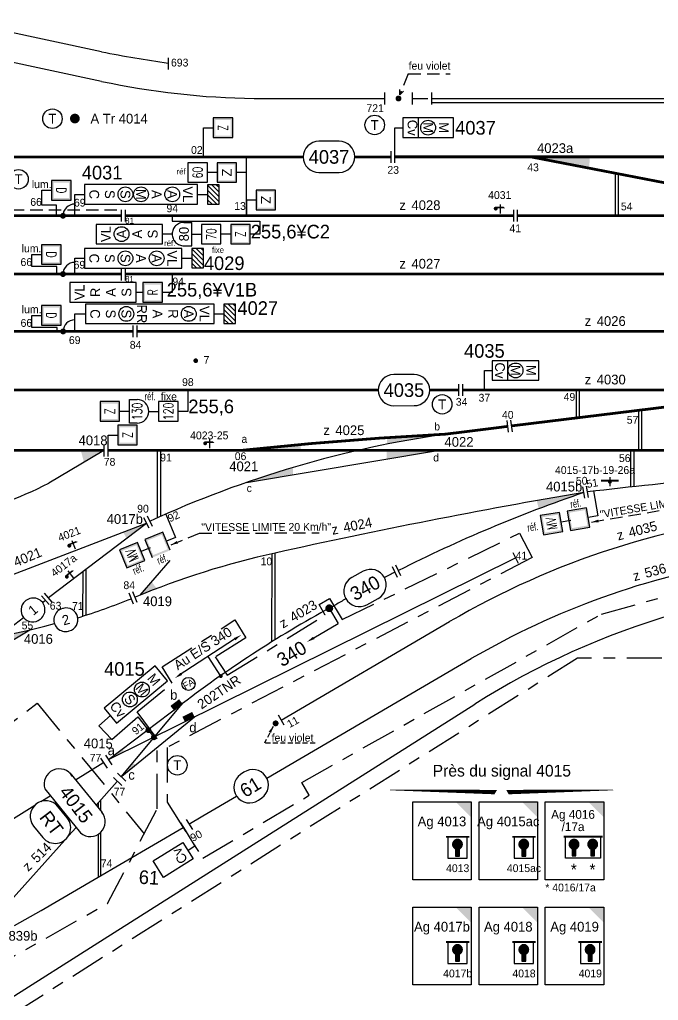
# Model space of a CAD drawing. Header units: metres. Extents: x 0 to 4410, y 0 to 594.
# Drawn here: x 1404.3 to 1568, y 141.4 to 393 of the extents above; entities that cross this region are included whole.
import ezdxf
from ezdxf.enums import TextEntityAlignment as Align

# ---------------------------------------------------------------- set-up
doc = ezdxf.new("R2010")
doc.units = ezdxf.units.M
for name, pattern in [('AXES', [36, 18, -6, 6, -6]), ('CACHE', [9.525, 6.35, -3.175]), ('CACHE2', [4.7625, 3.175, -1.5875]), ('CONTINU', [5000, 5000, 0]), ('POSE', [4.8, 3.2, -1.6])]:
    doc.linetypes.add(name, pattern=pattern)
doc.layers.add('Pk invisible', color=250, linetype='Continuous', plot=False)
doc.layers.add('voies', color=7, linetype='Continuous')
doc.styles.add('es_norme', font='es_isocp.shx')
doc.styles.add('FONT', font='com_font.shx', dxfattribs={"width": 0.7})
doc.styles.add('ISO8C1', font='es_isocp.shx')
doc.styles.add('SIMPLEX', font='simplex', dxfattribs={"width": 0.7})

# ---------------------------------------------------------------- blocks, each defined once
blk = doc.blocks.new('TCR')
at = {"linetype": 'Continuous'}
for p, q in [((2.5, 7.5), (-2.5, 7.5)), ((-2.5, 7.5), (-2.5, 2.5)), ((2.5, 2.5), (2.5, 7.5)), ((-2.5, 2.5), (0, 2.5)), ((0, 0), (0, 2.5)), ((0, 2.5), (2.5, 2.5))]:
    blk.add_line(p, q, dxfattribs=at)
for points in [[(-2.5, 7.5), (2.5, 7.5), (-2, 7), (2, 7)], [(-2.5, 2.5), (-2.5, 7.5), (-2, 3), (-2, 7)], [(2.5, 7.5), (2.5, 2.5), (2, 7), (2, 3)], [(2.5, 2.5), (-2.5, 2.5), (2, 3), (-2, 3)]]:
    blk.add_solid(points, dxfattribs=at)
at = {"linetype": 'Continuous', "style": 'SIMPLEX', "width": 0.7}
blk.add_attdef('OO', text='', height=2.5, dxfattribs=at).set_placement((0, 5), align=Align.MIDDLE)
blk = doc.blocks.new('*X20')
at = {"color": 0, "linetype": 'Continuous'}
for p, q in [((200.5, 65.62), (202.38, 67.5)), ((200.5, 66.86), (201.14, 67.5)), ((200.62, 64.5), (203.62, 67.5)), ((201.86, 64.5), (204.86, 67.5)), ((203.09, 64.5), (205.5, 66.91)), ((204.33, 64.5), (205.5, 65.67))]:
    blk.add_line(p, q, dxfattribs=at)
blk = doc.blocks.new('BJ')
at = {"linetype": 'Continuous'}
for p, q in [((2.5, 5.5), (-2.5, 5.5)), ((-2.5, 5.5), (-2.5, 2.5)), ((2.5, 2.5), (2.5, 5.5)), ((-2.5, 2.5), (0, 2.5)), ((0, 0), (0, 2.5)), ((0, 2.5), (2.5, 2.5))]:
    blk.add_line(p, q, dxfattribs=at)
blk.add_blockref('*X20', (-203, -62), dxfattribs=at)
blk = doc.blocks.new('nzone')
at = {"style": 'es_norme'}
blk.add_text('z', height=2.5, dxfattribs=at).set_placement((-1.78, 1.41))
blk.add_attdef('ZONE', (1.31, 1.41), '', height=2.5, dxfattribs=at)
blk = doc.blocks.new('TCD')
at = {"linetype": 'Continuous'}
for p, q in [((-2.5, 7.5), (-2.5, 2.5)), ((2.5, 7.5), (-2.5, 7.5)), ((2.5, 2.5), (2.5, 7.5)), ((-2.5, 2.5), (0, 2.5)), ((0, 2.5), (2.5, 2.5)), ((0, 0), (0, 2.5))]:
    blk.add_line(p, q, dxfattribs=at)
at = {"linetype": 'Continuous', "style": 'SIMPLEX', "width": 0.7}
blk.add_attdef('OO', text='', height=2.5, dxfattribs=at).set_placement((0, 5), align=Align.MIDDLE)
blk = doc.blocks.new('FIXE')
at = {"linetype": 'CACHE', "style": 'ISO8C1'}
blk.add_text('fixe', height=2, dxfattribs=at).set_placement((0, 0))
blk = doc.blocks.new('TIVB')
at = {"linetype": 'Continuous'}
for p, q in [((-3, 7.5), (3, 7.5)), ((-3, 5.5), (-3, 7.5)), ((3, 7.5), (3, 5.5)), ((0, 2.5), (0, 0))]:
    blk.add_line(p, q, dxfattribs=at)
blk.add_arc((0, 5.5), 3, 180, 0, dxfattribs=at)
at = {"linetype": 'Continuous', "style": 'SIMPLEX', "width": 0.7}
blk.add_attdef('OOO', text='', height=2.5, dxfattribs=at).set_placement((0, 5.5), align=Align.MIDDLE)
blk = doc.blocks.new('REF')
at = {"linetype": 'CACHE', "style": 'FONT', "width": 0.7}
blk.add_text('réf.', height=2, dxfattribs=at).set_placement((0, 0))
blk = doc.blocks.new('TEL')
blk.add_circle((0, 0), 2.5)
at = {"linetype": 'Continuous', "style": 'ISO8C1'}
blk.add_attdef('TEXTEG', text='', height=2.5, dxfattribs=at).set_placement((-4, -1), align=Align.RIGHT)
at = {"style": 'ISO8C1'}
blk.add_attdef('OO', text='', height=2.5, dxfattribs=at).set_placement((0, 0), align=Align.MIDDLE)
at = {"linetype": 'Continuous', "style": 'ISO8C1'}
blk.add_attdef('TEXTED', (4, -1), '', height=2.5, dxfattribs=at)
blk = doc.blocks.new('LUM')
at = {"linetype": 'CACHE', "style": 'ISO8C1'}
blk.add_text('lum.', height=2, dxfattribs=at).set_placement((0, 0))
blk = doc.blocks.new('com1c')
at = {"linetype": 'CONTINU'}
for p, q in [((0, 0), (0, 20)), ((0, 20), (15, 20)), ((15, 20), (15, 0)), ((10.98, 7.93), (10.98, 6.08)), ((11.98, 6.08), (11.98, 7.93)), ((10.98, 6.08), (11.98, 6.08)), ((15, 0), (0, 0))]:
    blk.add_line(p, q, dxfattribs=at)
blk.add_arc((11.48, 9.08), 1.25, 293.5782, 246.4218, dxfattribs=at)
at = {"linetype": 'CONTINU', "style": 'es_norme'}
for tag, height, p in [('C000', 2.5, (7.5, 13.7)), ('000', 2, (11.53, 1.96))]:
    blk.add_attdef(tag, text='', height=height, dxfattribs=at).set_placement(p, align=Align.CENTER)
blk = doc.blocks.new('cap1c')
at = {"linetype": 'CONTINU'}
for p, q in [((-6, 11), (-6, 5.5)), ((-1, 5.5), (-1, 11)), ((-6, 5.5), (-1, 5.5))]:
    blk.add_line(p, q, dxfattribs=at)
at = {"linetype": 'CONTINU', "const_width": 0.5}
blk.add_lwpolyline([(-0.5, 11), (-6.5, 11)], dxfattribs=at)
blk = doc.blocks.new('CLEP')
for points in [[(-1.11, 0.64), (1.11, 0.64), (-1.28, 0), (1.28, 0)], [(-1.28, 0), (1.28, 0), (-1.11, -0.64), (1.11, -0.64)], [(-0.64, 1.11), (0.64, 1.11), (-1.11, 0.64), (1.11, 0.64)], [(0, 1.28), (0, 1.28), (-0.64, 1.11), (0.64, 1.11)], [(-1.11, -0.64), (1.11, -0.64), (-0.64, -1.11), (0.64, -1.11)], [(-0.64, -1.11), (0.64, -1.11), (-0.5, -1.14), (0.5, -1.14)], [(-0.5, -1.14), (0.5, -1.14), (-0.5, -3), (0.5, -3)]]:
    blk.add_solid(points)
blk = doc.blocks.new('cap2c')
at = {"linetype": 'CONTINU'}
for p, q in [((-10, 5.5), (-10, 11)), ((-1, 11), (-1, 5.5)), ((-1, 5.5), (-10, 5.5))]:
    blk.add_line(p, q, dxfattribs=at)
at = {"linetype": 'CONTINU', "const_width": 0.5}
blk.add_lwpolyline([(-0.5, 11), (-10.5, 11)], dxfattribs=at)
blk = doc.blocks.new('PDI_')
at = {"linetype": 'AXES'}
blk.add_line((0, 2.81), (0, 0.5), dxfattribs=at)
at = {"const_width": 0.5}
blk.add_lwpolyline([(-1.36, 1.78, 1), (-0.86, 1.78, 1)], format="xyb", close=True, dxfattribs=at)
blk.add_solid([(-1.11, 2.28), (0.89, 2.28), (-0.62, 1.88), (1.29, 1.88)])
at = {"style": 'ISO8C1'}
blk.add_attdef('XX', text='', height=2, dxfattribs=at).set_placement((-0.07, 4.25), align=Align.CENTER)
blk.add_attdef('TYPE', text='', height=2.5, dxfattribs=at).set_placement((-3.46, 1.11), align=Align.RIGHT)
blk = doc.blocks.new('HM')
at = {"const_width": 0.6}
blk.add_lwpolyline([(-0.3, 0, 1), (0.3, 0, 1)], format="xyb", close=True, dxfattribs=at)
at = {"color": 7, "linetype": 'Continuous', "style": 'es_norme', "flags": 1}
blk.add_attdef('KI', (2.01, 1.77), '', height=2, dxfattribs=at)
at = {"linetype": 'Continuous', "style": 'es_norme'}
blk.add_attdef('HM', (2.02, -0.81), '', height=2, dxfattribs=at)
blk = doc.blocks.new('JOINT')
for p, q in [((-0.75, 1.5), (-0.75, -1.5)), ((0.75, 1.5), (0.75, -1.5))]:
    blk.add_line(p, q)
blk = doc.blocks.new('PAGED')
at = {"linetype": 'Continuous'}
blk.add_solid([(0, 0), (4, 0), (0, -2), (4, -2)], dxfattribs=at)
blk = doc.blocks.new('FLSIG-DR')
at = {"linetype": 'Continuous'}
blk.add_lwpolyline([(2.12, -2.12, 0, 0.8, 0), (1.39, -1.39, 0, 0, 0), (0, 0, 0, 0, 0)], format="xyseb", dxfattribs=at)
blk = doc.blocks.new('PTEAG')
blk.add_line((0, 1.5), (0, -1.5))
blk = doc.blocks.new('*U95', base_point=(2506.52, 784.23))
at = {"linetype": 'Continuous'}
for p, q in [((2506.12, 784.23), (2506.13, 795.07)), ((2506.92, 784.23), (2506.93, 794.92))]:
    blk.add_line(p, q, dxfattribs=at)
blk = doc.blocks.new('pdip1_')
at = {"linetype": 'AXES'}
blk.add_line((0, 2.81), (0, 0.5), dxfattribs=at)
at = {"linetype": 'Continuous', "const_width": 0.5}
blk.add_lwpolyline([(-2.28, 1.9), (2.28, 1.9)], dxfattribs=at)
at = {"const_width": 0.5}
blk.add_lwpolyline([(-0.25, 1.65, 1), (0.25, 1.65, 1)], format="xyb", close=True, dxfattribs=at)
at = {"style": 'es_norme'}
blk.add_attdef('XX', text='', height=2, dxfattribs=at).set_placement((0, 3.65), align=Align.CENTER)
blk.add_attdef('TYPE', text='', height=2.5, dxfattribs=at).set_placement((-3.66, 0.61), align=Align.RIGHT)
blk = doc.blocks.new('TIVC')
at = {"linetype": 'CONTINU'}
for p, q in [((-3, 4.5), (-3, 2.5)), ((3, 4.5), (3, 2.5)), ((-3, 2.5), (3, 2.5)), ((0, 2.5), (0, 0))]:
    blk.add_line(p, q, dxfattribs=at)
blk.add_arc((0, 4.5), 3, 0, 180, dxfattribs=at)
at = {"linetype": 'CONTINU', "style": 'es_norme'}
blk.add_attdef('OOO', text='', height=2.5, dxfattribs=at).set_placement((0, 4.5), align=Align.MIDDLE)

msp = doc.modelspace()

# ---------------------------------------------------------------- linework, layer by layer
at = {"linetype": 'Continuous'}
for p, q in [((1425.301, 384.711), (1386.703, 392.982)), ((1425.301, 377.149), (1386.703, 385.42)), ((1501.726, 373.68), (1501.755, 375.027)), ((1464.422, 372.747), (1497.922, 372.747)), ((1501.726, 373.68), (1502.656, 374.654)), ((1504.922, 372.747), (1508.951, 372.747)), ((1509.951, 372.747), (1633.089, 372.747)), ((1509.951, 371.747), (1633.089, 371.747)), ((1506.499, 362.748), (1506.499, 367.748)), ((1451.411, 357.747), (1451.411, 365.247)), ((1499.51, 356.259), (1499.51, 359.259)), ((1500.51, 356.259), (1500.51, 359.259)), ((1409.975, 345.357), (1409.975, 349.201)), ((1413.756, 345.357), (1409.975, 345.357)), ((1413.756, 342.789), (1413.756, 345.357)), ((1407.394, 329.63), (1407.394, 332.738)), ((1413.848, 329.63), (1407.394, 329.63)), ((1413.848, 327.524), (1413.848, 329.63)), ((1443.398, 327.524), (1443.398, 323.018)), ((1407.409, 314.018), (1407.409, 317.126)), ((1413.864, 314.018), (1407.409, 314.018)), ((1413.864, 314.018), (1409.96, 314.018)), ((1413.864, 313.199), (1413.864, 314.018)), ((1529.421, 300.5), (1529.421, 305.5)), ((1447.407, 298), (1447.407, 292.5)), ((1547.008, 290.74), (1547.012, 298)), ((1547.808, 290.838), (1547.812, 298)), ((1563.003, 282.524), (1563.009, 292.738)), ((1563.803, 282.524), (1563.809, 292.84)), ((1425.403, 282.203), (1411.776, 274.087)), ((1560.998, 273.098), (1561.003, 282.534)), ((1561.798, 273.186), (1561.803, 282.534)), ((1551.397, 272.093), (1552.47, 265.682)), ((1549.592, 267.736), (1544.661, 266.912)), ((1544.661, 266.912), (1545.485, 261.98)), ((1550.004, 265.27), (1549.592, 267.736)), ((1441.794, 266.147), (1444.249, 260.129)), ((1552.47, 265.682), (1550.004, 265.27)), ((1550.417, 262.805), (1550.004, 265.27)), ((1399.157, 249.414), (1436.802, 263.862)), ((1411.662, 244.719), (1436.802, 263.862)), ((1545.485, 261.98), (1550.417, 262.805)), ((1440.99, 261.5), (1436.36, 259.612)), ((1436.36, 259.612), (1438.249, 254.982)), ((1441.934, 259.185), (1440.99, 261.5)), ((1444.249, 260.129), (1441.934, 259.185)), ((1442.878, 256.87), (1441.934, 259.185)), ((1427.034, 203.196), (1531.387, 254.923)), ((1435.15, 245.367), (1442.881, 254.214)), ((1468.975, 233.412), (1468.988, 255.963)), ((1469.775, 233.909), (1469.788, 256.143)), ((1410.146, 243.47), (1410.907, 244.064)), ((1483.662, 241.994), (1485.963, 238.127)), ((1375.684, 216.788), (1405.258, 239.655)), ((1381.705, 221.426), (1406.882, 236.48)), ((1471.363, 213.315), (1514.52, 238.561)), ((1535.598, 238.148), (1535.598, 238.148)), ((1455.852, 224.593), (1452.579, 229.622)), ((1467.65, 198.399), (1520.074, 229.067)), ((1423.422, 155.556), (1520.981, 217.383)), ((1427.034, 203.196), (1446.033, 217.545)), ((1430.34, 198.764), (1446.033, 217.545)), ((1430.468, 198.919), (1449.136, 214.152)), ((1418.613, 197.949), (1425.642, 202.311)), ((1426.97, 203.156), (1427.034, 203.196)), ((1423.859, 191.53), (1429.257, 197.582)), ((1409.717, 192.43), (1412.118, 193.919)), ((1378.73, 173.203), (1408.138, 191.45)), ((1447.696, 186.654), (1451.269, 188.757)), ((1416.786, 183.6), (1418.742, 185.793)), ((1423.422, 172.429), (1446.235, 185.794)), ((1446.251, 185.723), (1449.198, 180.956)), ((1401.955, 166.973), (1415.829, 182.527)), ((1409.818, 164.462), (1423.417, 172.429)), ((1402.95, 160.665), (1409.818, 164.462))]:
    msp.add_line(p, q, dxfattribs=at)
for p, q in [((1442.398, 383.212), (1442.398, 380.212)), ((1462.398, 351.749), (1462.398, 357.524)), ((1462.398, 342.729), (1462.398, 351.749)), ((1426.942, 282.302), (1426.942, 286.431)), ((1439.576, 282.524), (1439.576, 265.295)), ((1440.398, 282.524), (1440.398, 265.673)), ((1421.233, 252.112), (1421.233, 240.223)), ((1420.437, 251.497), (1420.411, 239.963)), ((1445.547, 186.927), (1447.104, 184.363)), ((1447.008, 187.787), (1448.565, 185.223)), ((1438.51, 177.185), (1446.149, 181.944)), ((1446.149, 181.944), (1448.793, 177.7)), ((1449.192, 180.952), (1447.471, 179.822)), ((1441.154, 172.941), (1438.51, 177.185)), ((1448.793, 177.7), (1441.154, 172.941))]:
    msp.add_line(p, q)
at = {"linetype": 'POSE'}
for p, q in [((1503.923, 379.045), (1501.726, 373.68)), ((1503.923, 379.045), (1514.663, 379.045)), ((1550.919, 264.104), (1584.821, 269.836)), ((1443.083, 258.249), (1450.382, 261.241)), ((1450.382, 261.241), (1481.089, 261.334))]:
    msp.add_line(p, q, dxfattribs=at)
at = {"color": 7, "linetype": 'Continuous'}
msp.add_line((1462.398, 346.504), (1462.398, 342.729), dxfattribs=at)
at = {"linetype": 'CACHE2'}
msp.add_line((1387.959, 344.229), (1430.398, 344.229), dxfattribs=at)
at = {"linetype": 'CONTINU'}
for p, q in [((1462.408, 274.283), (1511.919, 282.524)), ((1539.05, 172.363), (1539.05, 192.363)), ((1539.05, 192.363), (1554.05, 192.363)), ((1554.05, 192.363), (1554.05, 172.363)), ((1545.911, 180.308), (1545.911, 178.454)), ((1546.911, 178.454), (1546.911, 180.308)), ((1550.692, 180.308), (1550.692, 178.454)), ((1551.692, 178.454), (1551.692, 180.308)), ((1545.911, 178.454), (1546.911, 178.454)), ((1550.692, 178.454), (1551.692, 178.454)), ((1554.05, 172.363), (1539.05, 172.363))]:
    msp.add_line(p, q, dxfattribs=at)
at = {"linetype": 'CACHE', "ltscale": 0.2}
for p in [(1469.265, 211.698), (1480.008, 207.424)]:
    msp.add_line(p, (1467.025, 207.424), dxfattribs=at)
for points, const_width in [([(1501.022, 372.747, 1), (1501.822, 372.747, 1)], 0.7), ([(1417.815, 367.602, 1), (1419.065, 367.602, 1)], 1.25)]:
    msp.add_lwpolyline(points, format="xyb", close=True, dxfattribs=dict(const_width=const_width))
at = {"linetype": 'Continuous'}
for points in [[(1502.499, 362.748), (1515.499, 362.748), (1515.499, 367.748), (1502.499, 367.748)], [(1420.898, 345.664), (1449.898, 345.664), (1449.898, 350.664), (1420.898, 350.664)], [(1440.898, 340.467), (1423.898, 340.467), (1423.898, 335.467), (1440.898, 335.467)], [(1420.898, 329.253), (1445.898, 329.253), (1445.898, 334.253), (1420.898, 334.253)], [(1434.167, 325.518), (1417.167, 325.518), (1417.167, 320.518), (1434.167, 320.518)], [(1421.144, 315), (1454.144, 315), (1454.144, 320), (1421.144, 320)], [(1525.421, 300.5), (1537.421, 300.5), (1537.421, 305.5), (1525.421, 305.5)], [(1429.123, 212.529), (1442.228, 223.359), (1439.042, 227.213), (1425.938, 216.384)]]:
    msp.add_lwpolyline(points, close=True, dxfattribs=at)
for points in [[(1500.51, 357.759), (1500.499, 365.248), (1502.499, 365.248)], [(1418.398, 342.664), (1418.398, 348.164), (1420.898, 348.164)], [(1443.398, 337.967), (1443.398, 337.967), (1440.898, 337.967)], [(1418.398, 327.711), (1418.398, 331.753), (1420.898, 331.753)], [(1435.898, 323.018), (1435.898, 323.018), (1434.167, 323.018)], [(1418.398, 316), (1418.398, 317.5), (1421.144, 317.5)], [(1418.398, 313), (1418.398, 317.5), (1420.898, 317.5)], [(1523.421, 298), (1523.421, 303), (1525.421, 303)], [(1479.666, 234.382), (1485.963, 238.127)], [(1459.397, 234.059), (1444.923, 224.64)], [(1427.937, 208.32), (1424.547, 211.875), (1427.53, 214.457)], [(1424.547, 211.875), (1427.937, 208.32), (1434.573, 214.154), (1438.702, 208.907)], [(1417.113, 199.784), (1425.414, 189.627)], [(1410.704, 195.655), (1419.911, 184.359)], [(1451.269, 188.757), (1459.877, 193.823)], [(1359.46, 115.023), (1423.417, 155.556)]]:
    msp.add_lwpolyline(points, dxfattribs=at)
for points, format in [([(1481.012, 353.766), (1486.211, 353.782, 1), (1486.187, 361.782), (1480.988, 361.766, 1), (1481.012, 353.766, 1)], "xyb"), ([(1500.213, 293.945), (1505.412, 293.961, 1), (1505.389, 301.961), (1500.189, 301.945, 1), (1500.213, 293.945, 1)], "xyb"), ([(1493.317, 242.894), (1496.199, 244.474, 1), (1492.351, 251.488), (1489.47, 249.908, 1), (1493.317, 242.894, 1)], "xyb"), ([(1409.528, 239.18), (1409.682, 239.307, 1), (1405.877, 243.945), (1405.722, 243.819, 1), (1409.528, 239.18, 1)], "xyb"), ([(1416.819, 236.129), (1417.012, 236.182, 1), (1415.44, 241.972), (1415.247, 241.92, 1), (1416.819, 236.129, 1)], "xyb"), ([(1461.073, 235.15, 0, 0.7, 0), (1459.397, 234.059, 0.7, 0.7, 0)], "xyseb"), ([(1477.947, 233.359, 0, 0.7, 0), (1479.666, 234.382, 0.7, 0.7, 0)], "xyseb"), ([(1444.085, 224.095, 0, 0.7, 0), (1445.761, 225.185, 0.7, 0.7, 0)], "xyseb"), ([(1417.867, 198.872, 0.8881435), (1410.704, 195.655, 0.8881435)], "xyb"), ([(1465.479, 192.763), (1466.336, 193.357, 1), (1461.777, 199.931), (1460.92, 199.337, 1), (1465.479, 192.763, 1)], "xyb"), ([(1497.742, 192.808, 0, 0, 0), (1499.242, 195.406, 0.2, 1.144, 0), (1526.344, 194.834, 0, 0, 0), (1527.844, 197.432, 0, 0, 0), (1529.344, 194.834, 1.144, 0.2, 0), (1556.446, 195.406, 0, 0, 0), (1557.946, 192.808, 0, 0, 0)], "xyseb"), ([(1407.872, 186.116), (1410.263, 183.164, 1), (1416.478, 188.202), (1414.087, 191.153, 1), (1407.872, 186.116, 1)], "xyb"), ([(1419.898, 184.364, 0.9124659), (1425.365, 189.706, 0.8881435)], "xyb")]:
    msp.add_lwpolyline(points, format=format, dxfattribs=at)
at = {"const_width": 0.7}
for points in [[(1303.032, 357.747), (1452.398, 357.747)], [(1452.398, 357.747), (1464.417, 357.749)], [(1464.422, 357.754), (1477, 357.754)], [(1490.199, 357.763), (1499.51, 357.759)], [(1500.51, 357.789), (1758.713, 357.746)], [(1377.867, 342.729), (1430.398, 342.729)], [(1431.398, 342.729), (1455.398, 342.729)], [(1455.398, 342.729), (1470.417, 342.729)], [(1470.422, 342.729), (1530.938, 342.729)], [(1531.938, 342.729), (1734.895, 342.729)], [(1379.02, 327.711), (1430.398, 327.711)], [(1431.398, 327.711), (1470.417, 327.711)], [(1470.422, 327.711), (1590.93, 327.711)], [(1378.596, 313), (1433.398, 313)], [(1434.398, 313), (1470.417, 313)], [(1470.422, 313), (1820.912, 313)], [(1340.411, 298), (1449.411, 298)], [(1449.417, 298), (1496.202, 298)], [(1509.4, 298), (1516.908, 298)], [(1517.908, 298), (1690.921, 298)], [(1342.398, 282.524), (1425.942, 282.524)], [(1426.942, 282.524), (1443.417, 282.524)], [(1443.422, 282.524), (1600.899, 282.524)]]:
    msp.add_lwpolyline(points, dxfattribs=at)
at = {"linetype": 'Continuous', "const_width": 0.7}
msp.add_lwpolyline([(1535.443, 357.752), (1582.946, 348.558)], dxfattribs=at)
at = {"linetype": 'Continuous'}
for points, const_width in [([(1415.023, 342.664, 1), (1415.773, 342.664, 1)], 0.75), ([(1415.023, 327.711, 1), (1415.773, 327.711, 1)], 0.75), ([(1415.061, 313, 1), (1415.811, 313, 1)], 0.75), ([(1483.162, 241.994, 1), (1484.162, 241.994, 1)], 1), ([(1455.602, 224.593, 1), (1456.102, 224.593, 1)], 0.5), ([(1436.908, 210.729, 1), (1437.658, 210.729, 1)], 0.75), ([(1436.95, 211.008, 1), (1437.45, 211.008, 1)], 0.5), ([(1469.531, 212.47, 1), (1470.281, 212.47, 1)], 0.75), ([(1438.327, 208.907, 1), (1439.077, 208.907, 1)], 0.75), ([(1438.496, 208.929, 1), (1438.996, 208.929, 1)], 0.5)]:
    msp.add_lwpolyline(points, format="xyb", close=True, dxfattribs=dict(at, const_width=const_width))
msp.add_lwpolyline([(1443.398, 342.467), (1443.398, 341.301), (1465.898, 341.301), (1465.898, 337.967), (1465.898, 337.967)])
at = {"linetype": 'CACHE'}
for points in [[(1550.919, 264.104, 0, 0.7, 0), (1552.685, 264.403, 0.7, 0.7, 0)], [(1443.083, 258.249, 0, 0.7, 0), (1444.74, 258.928, 0.7, 0.7, 0)], [(1469.268, 211.725, 0, 0.7, 0), (1468.461, 210.219, 0.7, 0.7, 0)]]:
    msp.add_lwpolyline(points, format="xyseb", dxfattribs=at)
at = {"linetype": 'AXES', "ltscale": 0.5}
for points in [[(1395.368, 148.583), (1426.816, 166.286), (1439.57, 190.509), (1439.57, 208.536), (1434.451, 215.428), (1443.406, 222.77), (1440.849, 226.934), (1459.417, 239), (1462.282, 234.416), (1454.417, 229.5), (1457.489, 224.829), (1457.489, 224.829), (1457.489, 224.829), (1482.632, 240.238), (1482.632, 240.238), (1482.632, 240.238), (1481.042, 242.925), (1483.728, 244.523), (1486.983, 239.072), (1532.404, 261.241), (1535.644, 255.017), (1442.085, 206.314), (1442.085, 192.236), (1451.231, 177.867), (1478.514, 194.011), (1476.647, 197.332), (1553.417, 240.5), (1599.417, 253.195)], [(1993.417, 229.198), (1683.445, 229.198), (1683.445, 158.298), (1640.921, 158.298), (1640.921, 229.198), (1547.311, 229.198), (1350.796, 105.258), (1350.796, 26.431), (945.479, 26.431)], [(1377.505, 193.783), (1408.792, 217.643), (1436.231, 184.168)]]:
    msp.add_lwpolyline(points, dxfattribs=at)
at = {"linetype": 'Continuous'}
for centre, radius in [((1508.999, 365.248), 1.9), ((1431.398, 348.164), 1.9), ((1435.398, 348.164), 1.9), ((1443.398, 348.164), 1.9), ((1430.398, 337.967), 1.9), ((1431.398, 331.753), 1.9), ((1439.398, 331.753), 1.9), ((1431.644, 317.5), 1.9), ((1447.644, 317.5), 1.9), ((1531.421, 303), 1.9), ((1447.576, 222.587), 1.676), ((1435.624, 221.145), 1.9), ((1432.541, 218.597), 1.9)]:
    msp.add_circle(centre, radius, dxfattribs=at)
for centre, radius, start, end in [((1494.675, 742.501), 364.454, 259.02678, 261.75316), ((1467.111, 573.231), 200.49, 257.96341, 269.23011), ((1418.398, 342.664), 3, 90, 180), ((1418.398, 327.711), 3, 90, 180), ((1418.436, 313), 3, 90.72324, 180), ((1552.175, 15.781), 273.619, 98.03983, 114.73181), ((1720.694, -1187.087), 1468.892, 95.371782, 96.677517), ((1357.514, 382.137), 120.91, 272.0783, 296.66551), ((1801.477, -1224.158), 1517.006, 99.584063, 102.629592), ((1621.062, 56.435), 211, 95.3911, 120.32712), ((1514.813, 50.455), 210.558, 102.34721, 112.60788), ((1622.209, 54.075), 202.617, 99.23395, 120.27016), ((1628.041, 48.451), 200, 90, 122.36427), ((1365.675, 411.759), 180.321, 287.26294, 291.90383), ((1371.737, 386.376), 153.985, 270.71984, 285.61562)]:
    msp.add_arc(centre, radius, start, end, dxfattribs=at)
at = {"linetype": 'CONTINU'}
for centre in [(1546.411, 181.454), (1551.192, 181.454)]:
    msp.add_arc(centre, 1.25, 293.57818, 246.42182, dxfattribs=at)
at = {"linetype": 'Continuous'}
for points in [[(1544.661, 266.912), (1549.592, 267.736), (1545.236, 266.501), (1549.182, 267.161)], [(1545.485, 261.98), (1544.661, 266.912), (1545.896, 262.556), (1545.236, 266.501)], [(1549.592, 267.736), (1550.417, 262.805), (1549.182, 267.161), (1549.841, 263.215)], [(1550.417, 262.805), (1545.485, 261.98), (1549.841, 263.215), (1545.896, 262.556)], [(1436.36, 259.612), (1440.99, 261.5), (1437.012, 259.338), (1440.716, 260.848)], [(1438.249, 254.982), (1436.36, 259.612), (1438.523, 255.634), (1437.012, 259.338)], [(1440.99, 261.5), (1442.878, 256.87), (1440.716, 260.848), (1442.227, 257.144)], [(1442.878, 256.87), (1438.249, 254.982), (1442.227, 257.144), (1438.523, 255.634)], [(1520.05, 192.363), (1516.05, 192.363), (1520.05, 188.363)], [(1520.05, 192.363), (1516.05, 192.363), (1520.05, 188.363)], [(1537.05, 192.363), (1533.05, 192.363), (1537.05, 188.363)], [(1554.05, 192.363), (1550.05, 192.363), (1554.05, 188.363)], [(1554.05, 192.363), (1550.05, 192.363), (1554.05, 188.363)], [(1520.05, 165.365), (1516.05, 165.365), (1520.05, 161.365)], [(1537.05, 165.365), (1533.05, 165.365), (1537.05, 161.365)], [(1554.05, 165.365), (1550.05, 165.365), (1554.05, 161.365)]]:
    msp.add_solid(points, dxfattribs=at)
at = {"layer": 'Pk invisible', "linetype": 'Continuous'}
for p, q in [((1424.439, 192.159), (1424.439, 190.82)), ((1425.001, 192.792), (1425.001, 190.132)), ((1424.439, 184.043), (1424.439, 173.023)), ((1425.001, 184.477), (1425.001, 173.354))]:
    msp.add_line(p, q, dxfattribs=at)
at = {"layer": 'voies', "linetype": 'Continuous'}
for p, q in [((1509.951, 371.247), (1509.951, 374.247)), ((1430.398, 341.229), (1430.398, 344.229)), ((1431.398, 341.229), (1431.398, 344.229)), ((1530.938, 341.229), (1530.938, 344.229)), ((1531.938, 341.229), (1531.938, 344.229)), ((1430.398, 326.024), (1430.398, 329.024)), ((1431.398, 326.024), (1431.398, 329.024)), ((1433.398, 311.5), (1433.398, 314.5)), ((1434.398, 311.5), (1434.398, 314.5)), ((1516.908, 296.5), (1516.908, 299.5)), ((1517.908, 296.5), (1517.908, 299.5)), ((1529.606, 287.161), (1529.225, 290.136)), ((1530.598, 287.288), (1530.217, 290.263)), ((1425.942, 280.907), (1425.942, 283.907)), ((1426.942, 280.907), (1426.942, 283.907)), ((1549.153, 270.195), (1548.655, 273.154)), ((1550.14, 270.362), (1549.641, 273.32)), ((1437.463, 262.515), (1436.142, 265.209)), ((1438.361, 262.956), (1437.04, 265.649)), ((1501.129, 249.882), (1499.848, 252.595)), ((1502.034, 250.309), (1500.752, 253.022)), ((1411.89, 242.931), (1409.923, 245.196)), ((1412.645, 243.587), (1410.679, 245.852)), ((1433.511, 243.066), (1432.377, 245.844)), ((1434.436, 243.444), (1433.303, 246.222))]:
    msp.add_line(p, q, dxfattribs=at)
at = {"layer": 'voies', "linetype": 'Continuous', "const_width": 0.7}
for points in [[(1530.408, 288.776, 0.0112663), (1644.924, 304.571)], [(1514.195, 286.7, 0.0137887), (1461.399, 282.524)], [(1513.906, 286.71, 0.0015041), (1529.416, 288.648)]]:
    msp.add_lwpolyline(points, format="xyb", dxfattribs=at)
at = {"layer": 'voies', "linetype": 'Continuous'}
for centre, radius, start, end in [((1671.587, -86.295), 378.409, 108.91753, 116.72941), ((1616.537, 21.654), 257.234, 116.81513, 117.48685), ((1616.537, 21.654), 257.234, 120.00082, 120.67539), ((1625.88, -17.979), 296.338, 118.31898, 127.36551)]:
    msp.add_arc(centre, radius, start, end, dxfattribs=at)
for points in [[(1535.443, 357.544), (1550.443, 357.544), (1550.313, 355.154)], [(1515.209, 286.87), (1498.42, 284.054), (1498.423, 285.723)], [(1425.942, 282.524), (1419.942, 282.524), (1420.787, 279.454)], [(1461.399, 282.524), (1476.399, 282.524), (1476.297, 284.266)], [(1513.399, 282.524), (1498.399, 282.524), (1498.382, 280.271)], [(1462.408, 274.283), (1474.364, 278.104), (1474.364, 276.261)], [(1548.904, 271.675), (1537.386, 267.458), (1536.839, 269.587)], [(1436.802, 263.862), (1431.686, 259.966), (1430.792, 261.555)], [(1435.15, 245.367), (1438.097, 248.74), (1439.452, 247.065)], [(1406.814, 236.439), (1402.284, 233.703), (1401.568, 235.308)], [(1427.034, 203.196), (1430.606, 205.932), (1431.065, 205.194)], [(1430.468, 198.919), (1433.331, 202.392), (1433.955, 201.764)]]:
    msp.add_solid(points, dxfattribs=at)

# ---------------------------------------------------------------- block references
at = {"linetype": 'Continuous'}
for name, p, values in [('TEL', (1412.689, 367.567), {'OO': 'T'}), ('TEL', (1495.304, 365.958), {'OO': 'T'}), ('TEL', (1403.993, 352.029), {'OO': 'T'}), ('nzone', (1503.417, 342.729), {'ZONE': '4028'}), ('nzone', (1503.417, 327.711), {'ZONE': '4027'}), ('nzone', (1550.917, 313), {'ZONE': '4026'}), ('nzone', (1550.917, 298), {'ZONE': '4030'}), ('TEL', (1512.601, 294.297), {'OO': 'T'}), ('nzone', (1483.917, 285), {'ZONE': '4025'}), ('TEL', (1444.701, 201.717), {'OO': 'T'}), ('com1c', (1505.05, 172.363), {'C000': 'Ag 4013', '000': '4013'}), ('com1c', (1522.05, 172.363), {'C000': 'Ag 4015ac', '000': '4015ac'}), ('com1c', (1505.05, 145.365), {'C000': 'Ag 4017b', '000': '4017b'}), ('com1c', (1522.05, 145.365), {'C000': 'Ag 4018', '000': '4018'}), ('com1c', (1539.05, 145.365), {'C000': 'Ag 4019', '000': '4019'})]:
    msp.add_blockref(name, p, dxfattribs=at).add_auto_attribs(values)
for name, p, rotation, values in [('TCR', (1451.411, 365.247), 270, {'OO': 'Z'}), ('TCD', (1454.898, 353.749), 90, {'OO': '60'}), ('TCR', (1409.975, 349.201), 270, {'OO': 'D'}), ('TIVC', (1450.898, 337.967), 90, {'OOO': '80'}), ('TCD', (1458.398, 337.967), 90, {'OO': '70'}), ('TCR', (1465.898, 337.967), 90, {'OO': 'Z'}), ('TCR', (1407.394, 332.738), 270, {'OO': 'D'}), ('TCR', (1443.398, 323.018), 90, {'OO': 'R'}), ('TCR', (1407.409, 317.126), 270, {'OO': 'D'}), ('TCR', (1432.407, 292.5), 90, {'OO': 'Z'}), ('TIVB', (1439.907, 292.5), 90, {'OOO': '130'}), ('TCD', (1447.407, 292.5), 90, {'OO': '120'}), ('TCR', (1426.942, 286.431), 270, {'OO': 'Z'}), ('TCR', (1545.566, 264.528), 99.48857680755852, {'OO': 'MV'}), ('nzone', (1486.519, 259.792), 11.28377730332975, {'ZONE': '4024'}), ('nzone', (1559.833, 258.456), 14.63514733270043, {'ZONE': '4035'}), ('TCR', (1437.767, 257.486), 112.1855892226256, {'OO': 'MV'}), ('nzone', (1402.678, 250.765), 22.49103795224171, {'ZONE': '4021'}), ('nzone', (1474.043, 236.458), 30.74935428481076, {'ZONE': '4023'})]:
    msp.add_blockref(name, p, dxfattribs=dict(at, rotation=rotation)).add_auto_attribs(values)
ref = msp.add_blockref('TCR', (1462.398, 353.749), dxfattribs=dict(rotation=89.99999999999999))
ref.add_attrib('OO', 'Z', dxfattribs={"linetype": 'CONTINU', "height": 2.5, "rotation": 90, "style": 'es_norme'}).set_placement((1457.398, 353.749), align=Align.MIDDLE)
for name, p in [('*U95', (1557.438, 342.729)), ('LUM', (1407.398, 349.76)), ('LUM', (1404.812, 333.294)), ('LUM', (1404.828, 317.683)), ('REF', (1436.319, 295.351)), ('FIXE', (1440.442, 295.304)), ('cap1c', (1520.05, 172.363)), ('CLEP', (1516.532, 181.444)), ('cap1c', (1537.05, 172.363)), ('CLEP', (1533.532, 181.444)), ('cap2c', (1554.224, 172.376)), ('CLEP', (1546.411, 181.457)), ('CLEP', (1551.192, 181.457)), ('cap1c', (1520.05, 145.365)), ('cap1c', (1537.05, 145.365)), ('cap1c', (1554.05, 145.365)), ('CLEP', (1516.532, 154.446)), ('CLEP', (1533.532, 154.446)), ('CLEP', (1550.532, 154.446))]:
    msp.add_blockref(name, p, dxfattribs=at)
for name, p, rotation in [('BJ', (1449.927, 348.127), 270), ('BJ', (1445.927, 331.812), 270), ('BJ', (1454.144, 317.5), 270), ('REF', (1545.613, 267.642), 8.956929648305712), ('REF', (1534.593, 261.634), 8.956929648305712), ('REF', (1439.951, 253.169), 21.65394206337277), ('PTEAG', (1531.387, 254.923), 26.36698336760001), ('REF', (1433.731, 250.548), 21.65394206337277), ('FLSIG-DR', (1427.53, 214.457), 293.2199918265298), ('FLSIG-DR', (1427.53, 214.457), 324.6924211821073), ('PTEAG', (1471.363, 213.315), 210.3271245965)]:
    msp.add_blockref(name, p, dxfattribs=dict(at, rotation=rotation))
ref = msp.add_blockref('TCR', (1462.398, 346.729), dxfattribs=dict(rotation=270))
ref.add_attrib('OO', 'Z', dxfattribs={"linetype": 'CONTINU', "height": 2.5, "rotation": 270, "style": 'es_norme'}).set_placement((1467.398, 346.729), align=Align.MIDDLE)
at = {"linetype": 'AXES'}
msp.add_blockref('PDI_', (1527.438, 342.729), dxfattribs=at).add_auto_attribs({'XX': '4031'})
msp.add_blockref('HM', (1449.417, 305.5)).add_auto_attribs({'HM': '7'})
ref = msp.add_blockref('PDI_', (1452.966, 282.524), dxfattribs=at)
ref.add_attrib('XX', '4023-25', dxfattribs={"height": 2, "style": 'ISO8C1'}).set_placement((1452.9, 287.334), align=Align.TOP_CENTER)
ref = msp.add_blockref('pdip1_', (1555.598, 272.789), dxfattribs=at)
ref.add_attrib('XX', '4015-17b-19-26a', dxfattribs={"height": 2, "style": 'es_norme'}).set_placement((1551.79, 276.441), align=Align.CENTER)
ref = msp.add_blockref('PDI_', (1418.692, 256.773), dxfattribs=dict(at, rotation=21.11635704146581))
ref.add_attrib('XX', '4021', dxfattribs={"height": 2, "rotation": 21.11636, "style": 'ISO8C1'}).set_placement((1417.339, 260.147), align=Align.CENTER)
ref = msp.add_blockref('PDI_', (1418.351, 249.356), dxfattribs=dict(at, rotation=37.690898272525))
ref.add_attrib('XX', '4017a', dxfattribs={"height": 2, "rotation": 37.6909, "style": 'ISO8C1'}).set_placement((1416.177, 252.201), align=Align.CENTER)
for p, xscale, yscale, zscale, rotation in [((1442.939, 216.949), 0.699999999999897, 0.699999999999897, 0.699999999999897, 37.51861137866618), ((1446.006, 214.163), 0.6999999999998209, 0.6999999999998209, 0.6999999999998209, 26.36525379717384)]:
    msp.add_blockref('PAGED', p, dxfattribs=dict(xscale=xscale, yscale=yscale, zscale=zscale, rotation=rotation))
at = {"rotation": 33.60419669153192}
msp.add_blockref('JOINT', (1426.474, 202.683), dxfattribs=at)
at = {"xscale": -1, "rotation": 226.5807781179931}
msp.add_blockref('JOINT', (1429.939, 198.111), dxfattribs=at)
at = {"rotation": 44.50498972554579}
msp.add_blockref('nzone', (1408.743, 174.574), dxfattribs=at).add_auto_attribs({'ZONE': '514'})
at = {"layer": 'voies', "linetype": 'Continuous', "rotation": 180}
msp.add_blockref('PTEAG', (1497.922, 372.747), dxfattribs=at)
at = {"layer": 'voies', "linetype": 'Continuous'}
msp.add_blockref('PTEAG', (1504.922, 372.747), dxfattribs=at)
at = {"layer": 'voies', "linetype": 'Continuous', "rotation": 15.07706600761462}
msp.add_blockref('nzone', (1563.988, 248.034), dxfattribs=at).add_auto_attribs({'ZONE': '536'})

# ---------------------------------------------------------------- texts
at = {"style": 'es_norme'}
for s, height, p in [('693', 2, (1445.317, 381.953)), ('feu violet', 2, (1509.356, 381.139)), ('721', 2, (1495.422, 370.276)), ('4022', 2.5, (1516.917, 284.659)), ('78', 2, (1427.333, 279.547)), ('91', 2, (1441.798, 280.659)), ('4021', 2.5, (1461.733, 278.396)), ('90', 2, (1435.902, 267.537)), ('10', 2, (1467.547, 254.02)), ('71', 2, (1419.195, 242.587)), ('feu violet', 2, (1474.237, 208.786))]:
    msp.add_text(s, height=height, dxfattribs=at).set_placement(p, align=Align.MIDDLE_CENTER)
at = {"style": 'ISO8C1'}
msp.add_text('A Tr 4014', height=2.5, dxfattribs=at).set_placement((1422.44, 367.583), align=Align.MIDDLE_LEFT)
at = {"linetype": 'Continuous', "style": 'es_norme'}
for s, height, rotation, p in [('Cv', 2.5, 270, (1504.999, 365.248)), ('M', 2.5, 270, (1508.999, 365.248)), ('M', 2.5, 270, (1512.999, 365.248)), ('4037', 3.5, 0.17128, (1483.599, 357.774)), ('VL', 2.5, 270, (1447.398, 348.164)), ('C', 2.5, 270, (1423.398, 348.164)), ('S', 2.5, 270, (1427.398, 348.164)), ('S', 2.5, 270, (1431.398, 348.164)), ('M', 2.5, 270, (1435.398, 348.164)), ('A', 2.5, 270, (1439.398, 348.164)), ('A', 2.5, 270, (1443.398, 348.164)), ('VL', 2.5, 90, (1426.398, 337.967)), ('A', 2.5, 90, (1430.398, 337.967)), ('A', 2.5, 90, (1434.398, 337.967)), ('S', 2.5, 90, (1438.398, 337.967)), ('C', 2.5, 270, (1423.398, 331.753)), ('S', 2.5, 270, (1427.398, 331.753)), ('S', 2.5, 270, (1431.398, 331.753)), ('A', 2.5, 270, (1435.398, 331.753)), ('A', 2.5, 270, (1439.398, 331.753)), ('VL', 2.5, 270, (1443.398, 331.753)), ('VL', 2.5, 90, (1419.667, 323.018)), ('R', 2.5, 90, (1423.667, 323.018)), ('A', 2.5, 90, (1427.667, 323.018)), ('S', 2.5, 90, (1431.667, 323.018)), ('RR', 2.5, 270, (1435.644, 317.5)), ('VL', 2.5, 270, (1451.644, 317.5)), ('C', 2.5, 270, (1423.644, 317.5)), ('S', 2.5, 270, (1427.644, 317.5)), ('S', 2.5, 270, (1431.644, 317.5)), ('A', 2.5, 270, (1439.644, 317.5)), ('R', 2.5, 270, (1443.644, 317.5)), ('A', 2.5, 270, (1447.644, 317.5)), ('Cv', 2.5, 270, (1527.421, 303)), ('M', 2.5, 270, (1531.421, 303)), ('M', 2.5, 270, (1535.421, 303)), ('4035', 3.5, 0.17128, (1502.801, 297.953)), ('92', 2, 24.70412, (1443.752, 265.547)), ('340', 3.5, 28.74383, (1492.834, 247.191)), ('1', 2.5, 39.36381, (1407.702, 241.563)), ('2', 2.5, 15.1814, (1416.129, 239.051)), ('Au E/S 340', 2.5, 33, (1451.216, 231.718)), ('M', 2.5, 310, (1438.708, 223.693)), ('M', 2.5, 310, (1435.624, 221.145)), ('S', 2.5, 310, (1432.541, 218.597)), ('Cv', 2.5, 310, (1429.458, 216.049)), ('91', 2, 40, (1434.586, 211.1)), ('61', 3.5, 31.41901, (1463.439, 196.141))]:
    msp.add_text(s, height=height, rotation=rotation, dxfattribs=at).set_placement(p, align=Align.MIDDLE)
at = {"linetype": 'Continuous', "lineweight": 50, "style": 'es_norme'}
for s, p in [('4037', (1521.143, 365.233)), ('4031', (1425.427, 353.741)), ('255,6¥C2', (1473.692, 338.601)), ('4029', (1456.724, 330.502)), ('255,6¥V1B', (1453.59, 323.701)), ('4027', (1465.323, 318.985)), ('4035', (1523.421, 308)), ('255,6', (1453.373, 293.767))]:
    msp.add_text(s, height=3.5, dxfattribs=at).set_placement(p, align=Align.MIDDLE_CENTER)
at = {"linetype": 'Continuous', "style": 'es_norme'}
for s, p in [('02', (1449.715, 359.547)), ('23', (1500.046, 354.432)), ('66', (1408.498, 346.212)), ('13', (1460.792, 345.176)), ('66', (1405.99, 330.79)), ('94', (1444.927, 325.816)), ('66', (1406.005, 315.179)), ('57', (1561.417, 290.326)), ('56', (1559.417, 280.5))]:
    msp.add_text(s, height=2, dxfattribs=at).set_placement(p, align=Align.MIDDLE_CENTER)
at = {"style": 'es_norme'}
for s, p in [('4023a', (1536.917, 358.766)), ('4018', (1419.385, 283.808)), ('4015b', (1539.222, 271.944)), ('4017b', (1426.593, 263.633)), ('4019', (1435.897, 242.538)), ('4016', (1405.367, 232.872)), ('839b', (1401.434, 156.726))]:
    msp.add_text(s, height=2.5, dxfattribs=at).set_placement(p)
at = {"linetype": 'CACHE'}
for s, style, p in [('réf', 'es_norme', (1444.499, 353.28)), ('réf.', 'ISO8C1', (1441.308, 334.88)), ('fixe', 'ISO8C1', (1453.557, 333.144))]:
    msp.add_text(s, height=1.5, dxfattribs=dict(at, style=style)).set_placement(p)
at = {"linetype": 'Continuous', "style": 'es_norme'}
for s, p in [('69', (1419.695, 346.028)), ('94', (1443.416, 344.574)), ('69', (1419.603, 330.098)), ('69', (1418.398, 310.77)), ('98', (1447.407, 300))]:
    msp.add_text(s, height=2, dxfattribs=at).set_placement(p, align=Align.MIDDLE)
at = {"linetype": 'AXES', "style": 'es_norme'}
msp.add_text('54', height=2, dxfattribs=at).set_placement((1558.417, 344.056))
at = {"linetype": 'Continuous', "style": 'es_norme'}
for s, height, p in [('49', 2, (1543.748, 295.22)), ('b', 2, (1510.564, 287.616)), ('a', 2, (1461.148, 284.424)), ('d', 2, (1510.311, 279.642)), ('c', 2, (1462.48, 271.796)), ('b', 2.5, (1442.859, 218.527)), ('b', 2.5, (1442.859, 218.527)), ('d', 2.5, (1447.769, 210.182)), ('a', 2.5, (1426.842, 204.316)), ('c', 2.5, (1432.128, 198.014))]:
    msp.add_text(s, height=height, dxfattribs=at).set_placement(p)
msp.add_text('51', height=2, rotation=9.48858, dxfattribs=at).set_placement((1551.068, 274.066), align=Align.MIDDLE_CENTER)
at = {"linetype": 'Continuous', "lineweight": 50, "style": 'es_norme'}
msp.add_text('340', height=3.5, rotation=31, dxfattribs=at).set_placement((1478.262, 230.857), align=Align.RIGHT)
msp.add_text('4015', height=3.5, dxfattribs=at).set_placement((1431.14, 226.428), align=Align.MIDDLE)
at = {"style": 'es_norme'}
for s, rotation, p in [('202TNR', 34.05359, (1450.917, 216)), ('4015', 359.39507, (1420.701, 206.106))]:
    msp.add_text(s, height=2.5, rotation=rotation, dxfattribs=at).set_placement(p)
for s, height, rotation, p in [('FA', 1.7, 29.26509, (1447.576, 222.587)), ('11', 2, 28.78439, (1474.322, 212.846)), ('4015', 3.5, 307.13457, (1418.736, 191.694)), ('RT', 3.5, 307.13457, (1412.429, 186.873)), ('90', 2, 28.78439, (1449.544, 183.631))]:
    msp.add_text(s, height=height, rotation=rotation, dxfattribs=at).set_placement(p, align=Align.MIDDLE_CENTER)
at = {"linetype": 'Continuous', "style": 'es_norme'}
msp.add_text('Près du signal 4015', height=3, dxfattribs=at).set_placement((1527.902, 197.929), align=Align.BOTTOM_CENTER)
at = {"linetype": 'CONTINU', "style": 'es_norme'}
for s, height, p in [('Ag 4016', 2.2523, (1546.153, 187.993)), ('/17a', 2.2523, (1546.153, 184.842)), ('*', 3, (1546.359, 173.48)), ('*', 3, (1551.14, 173.48))]:
    msp.add_text(s, height=height, dxfattribs=at).set_placement(p, align=Align.CENTER)
at = {"style": 'es_norme'}
msp.add_text('Cv', height=2.5, rotation=121.91875, dxfattribs=at).set_placement((1445.349, 178.5), align=Align.MIDDLE)
at = {"lineweight": 50, "style": 'es_norme'}
msp.add_text('61', height=3.5, rotation=356.91521, dxfattribs=at).set_placement((1437.45, 172.939), align=Align.MIDDLE_CENTER)
at = {"linetype": 'Continuous', "style": 'es_norme'}
msp.add_text('* 4016/17a', height=2, dxfattribs=at).set_placement((1539.05, 170.363), align=Align.MIDDLE_LEFT)
at = {"linetype": 'Continuous', "char_height": 2, "attachment_point": 5, "style": 'es_norme'}
for insert, rotation in [((1569.468, 268.814), 9.5986), ((1467.486, 262.827), 0.17521)]:
    msp.add_mtext_dynamic_manual_height_columns('"VITESSE LIMITE 20 Km/h"', width=32.65858, gutter_width=17.5, heights=[0], dxfattribs=dict(at, insert=insert, rotation=rotation))
at = {"layer": 'Pk invisible', "linetype": 'Continuous', "style": 'es_norme'}
msp.add_text('43', height=2, dxfattribs=at).set_placement((1534.417, 354.088))
at = {"layer": 'Pk invisible', "style": 'es_norme'}
for s, height, p in [('81', 1.5, (1432.46, 341.394)), ('41', 2, (1531.341, 339.433)), ('81', 1.5, (1432.443, 326.455)), ('34', 2, (1517.588, 294.95)), ('40', 2, (1529.422, 291.6)), ('06', 2, (1460.917, 281)), ('41', 2, (1532.917, 255.5)), ('84', 2, (1432.371, 247.905)), ('63', 2, (1413.5, 242.641)), ('55', 2, (1406.286, 237.59)), ('77', 2, (1423.715, 203.617)), ('77', 2, (1429.872, 194.964)), ('74', 2, (1426.567, 176.561))]:
    msp.add_text(s, height=height, dxfattribs=at).set_placement(p, align=Align.MIDDLE_CENTER)
at = {"layer": 'Pk invisible', "linetype": 'Continuous', "style": 'es_norme'}
for s, p in [('84', (1434.001, 309.567)), ('50', (1548.37, 274.702))]:
    msp.add_text(s, height=2, dxfattribs=at).set_placement(p, align=Align.MIDDLE_CENTER)
at = {"layer": 'voies', "linetype": 'Continuous', "style": 'es_norme'}
msp.add_text('37', height=2, dxfattribs=at).set_placement((1523.421, 296), align=Align.MIDDLE)

doc.saveas('drawing.dxf')
